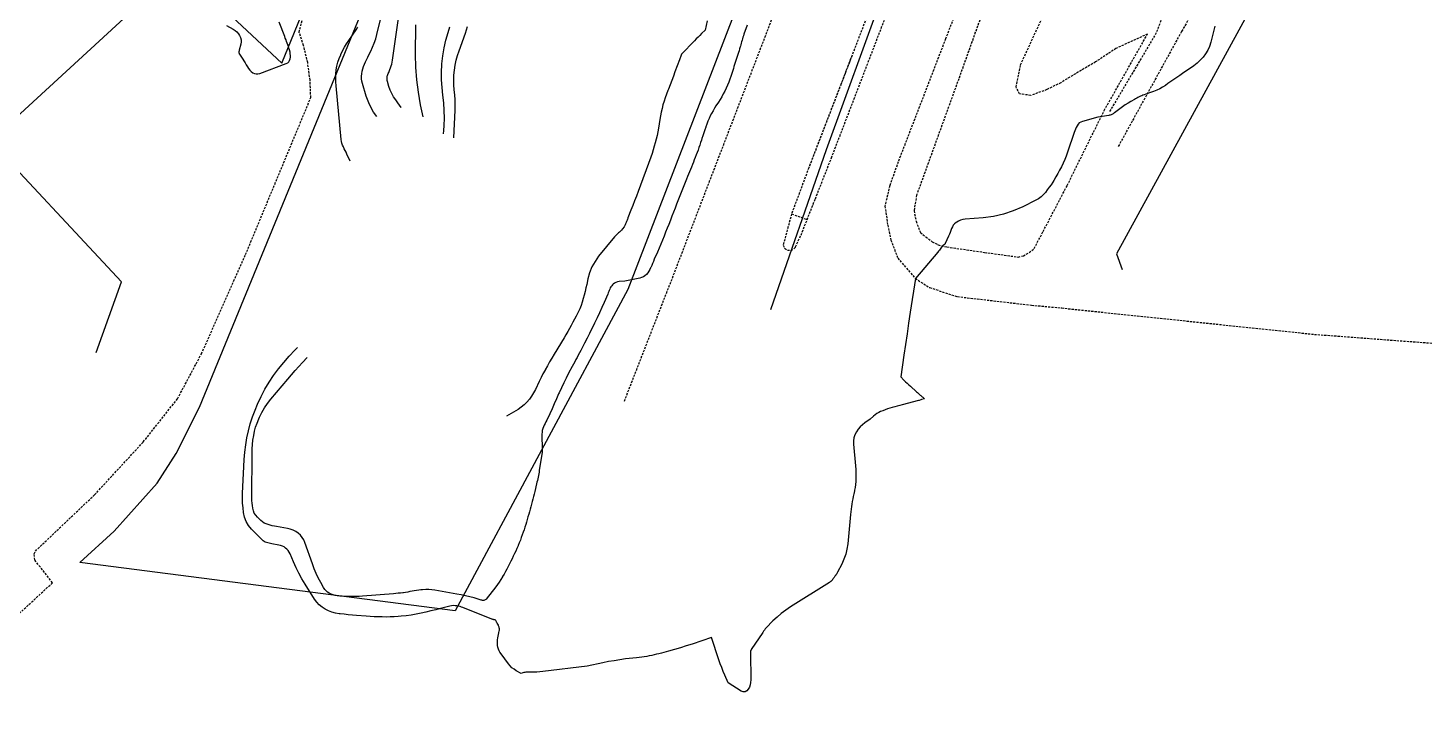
# Model space of a CAD drawing. Header units: inches. Extents: x 179221 to 180407, y 654181 to 655021.
# Drawn here: x 179777.2 to 179935.7, y 654196.3 to 654273.9 of the extents above; entities that cross this region are included whole.
import ezdxf

# ---------------------------------------------------------------- set-up
doc = ezdxf.new("R2010")
doc.units = ezdxf.units.IN
doc.header["$MEASUREMENT"] = 0
doc.linetypes.add('DASHED2', pattern=[0.375, 0.25, -0.125])
doc.linetypes.add('HIDDEN', pattern=[0.375, 0.25, -0.125])
for name, color, linetype in [('1506', 42, 'Continuous'), ('1507', 32, 'Continuous'), ('2404', 6, 'HIDDEN'), ('2408', 7, 'HIDDEN'), ('2602', 161, 'Continuous'), ('2803', 3, 'DASHED2'), ('H0010A', 41, 'Continuous')]:
    doc.layers.add(name, color=color, linetype=linetype)
doc.layers.add('2420', color=24, linetype='Continuous', lineweight=30)

msp = doc.modelspace()

# ---------------------------------------------------------------- linework, layer by layer
at = {"layer": '1506', "lineweight": -3}
for points, elevation in [([(179816.82, 654263.86), (179816.44, 654264.35), (179815.97, 654265.22), (179815.6, 654266.16), (179815.18, 654267.59), (179815.12, 654267.87), (179815.08, 654268.14), (179815.07, 654268.43), (179815.09, 654268.71), (179815.14, 654268.99), (179815.21, 654269.27), (179815.3, 654269.53), (179815.41, 654269.8), (179815.54, 654270.07), (179815.66, 654270.34), (179815.79, 654270.6), (179815.92, 654270.86), (179816.12, 654271.26), (179816.33, 654271.72), (179816.52, 654272.19), (179816.68, 654272.68), (179816.82, 654273.17), (179817.3, 654275.17)], 59.5), ([(179799.76, 654274.18), (179800.5, 654273.75), (179800.72, 654273.61), (179800.92, 654273.44), (179801.09, 654273.24), (179801.24, 654273.03), (179801.34, 654272.8), (179801.4, 654272.56), (179801.41, 654272.31), (179801.37, 654272.06), (179801.2, 654271.39), (179801.18, 654271.33), (179801.17, 654271.27), (179801.16, 654271.21), (179801.16, 654271.15), (179801.16, 654271.09), (179801.17, 654271.03), (179801.19, 654270.97), (179801.22, 654270.92), (179801.45, 654270.57), (179801.59, 654270.36), (179801.72, 654270.15), (179801.85, 654269.94), (179801.98, 654269.72), (179802.13, 654269.47), (179802.25, 654269.28), (179802.39, 654269.11), (179802.55, 654268.96), (179802.73, 654268.82), (179802.92, 654268.73), (179803.12, 654268.68), (179803.32, 654268.69), (179803.53, 654268.73), (179806.53, 654269.87), (179806.69, 654269.96), (179806.82, 654270.07), (179806.91, 654270.22), (179806.98, 654270.4), (179807.01, 654270.59), (179807.01, 654270.78), (179806.99, 654270.98), (179806.96, 654271.17), (179806.89, 654271.41), (179806.83, 654271.61), (179806.77, 654271.8), (179806.71, 654271.99), (179806.64, 654272.18), (179806.57, 654272.37), (179806.5, 654272.56), (179806.42, 654272.75), (179806.35, 654272.94), (179805.73, 654274.56)], 58.5), ([(179911.95, 654274.11), (179911.48, 654272.27), (179911.33, 654271.81), (179911.14, 654271.38), (179910.89, 654270.98), (179910.61, 654270.6), (179910.28, 654270.25), (179909.93, 654269.92), (179909.56, 654269.61), (179909.17, 654269.33), (179908.41, 654268.83), (179907.96, 654268.52), (179907.51, 654268.21), (179907.05, 654267.9), (179906.6, 654267.58), (179906.32, 654267.38), (179906.01, 654267.18), (179905.68, 654266.99), (179905.34, 654266.84), (179904.99, 654266.7), (179904.28, 654266.45), (179903.92, 654266.32), (179903.77, 654266.27), (179903.63, 654266.21), (179903.49, 654266.15), (179903.35, 654266.09), (179903.21, 654266.02), (179903.07, 654265.95), (179902.94, 654265.87), (179902.8, 654265.8), (179902.41, 654265.57), (179902.08, 654265.37), (179901.76, 654265.16), (179901.45, 654264.95), (179901.14, 654264.72), (179900.54, 654264.27), (179900.47, 654264.22), (179900.39, 654264.17), (179900.31, 654264.13), (179900.24, 654264.09), (179900.15, 654264.05), (179900.07, 654264.02), (179899.99, 654264), (179899.9, 654263.98), (179898.67, 654263.77), (179896.91, 654263.3), (179896.72, 654263.22), (179896.55, 654263.12), (179896.41, 654262.98), (179896.29, 654262.81), (179896.2, 654262.62), (179896.11, 654262.43), (179896.03, 654262.23), (179895.96, 654262.03), (179895.22, 654259.79), (179895.07, 654259.37), (179894.91, 654258.96), (179894.73, 654258.55), (179894.53, 654258.16), (179894.31, 654257.77), (179894.1, 654257.38), (179893.87, 654257), (179893.65, 654256.61), (179893.53, 654256.42), (179893.34, 654256.12), (179893.14, 654255.82), (179892.92, 654255.52), (179892.7, 654255.24), (179892.46, 654254.97), (179892.21, 654254.73), (179891.92, 654254.53), (179891.61, 654254.35), (179890.13, 654253.61), (179889.05, 654253.15), (179887.94, 654252.77), (179886.8, 654252.52), (179885.64, 654252.36), (179883.58, 654252.19), (179883.32, 654252.15), (179883.08, 654252.08), (179882.85, 654251.98), (179882.63, 654251.85), (179882.57, 654251.82), (179882.4, 654251.68), (179882.25, 654251.52), (179882.14, 654251.34), (179882.05, 654251.14), (179881.97, 654250.92), (179881.89, 654250.71), (179881.8, 654250.5), (179881.71, 654250.29), (179881.33, 654249.46), (179881.32, 654249.44), (179881.31, 654249.42), (179881.23, 654249.35), (179881.08, 654249.21), (179881.03, 654249.17), (179880.85, 654248.93), (179880.76, 654248.82), (179880.67, 654248.7), (179880.57, 654248.58), (179880.48, 654248.47), (179877.94, 654245.48), (179877.36, 654241.64), (179877.18, 654240.42), (179877, 654239.2), (179876.82, 654237.98), (179876.64, 654236.76), (179876.29, 654234.31), (179876.65, 654233.95), (179876.83, 654233.77), (179877.02, 654233.6), (179877.2, 654233.42), (179877.39, 654233.25), (179878.07, 654232.63), (179878.17, 654232.53), (179878.28, 654232.44), (179878.39, 654232.34), (179878.49, 654232.25), (179878.57, 654232.19), (179878.64, 654232.13), (179878.71, 654232.06), (179878.78, 654232), (179878.85, 654231.94), (179878.99, 654231.82), (179878.65, 654231.73), (179878.55, 654231.7), (179878.38, 654231.65), (179878.35, 654231.65), (179878.33, 654231.64), (179878.3, 654231.63), (179878.28, 654231.63), (179876.44, 654231.14), (179876.16, 654231.06), (179875.88, 654230.99), (179875.6, 654230.92), (179875.32, 654230.85), (179875.04, 654230.77), (179874.77, 654230.68), (179874.5, 654230.58), (179874.23, 654230.48), (179874, 654230.38), (179873.78, 654230.27), (179873.56, 654230.15), (179873.37, 654230.01), (179873.18, 654229.85), (179872.81, 654229.52), (179872.21, 654229.11), (179871.93, 654228.89), (179871.68, 654228.65), (179871.45, 654228.38), (179871.25, 654228.08), (179871.08, 654227.74), (179870.97, 654227.41), (179870.93, 654227.06), (179870.92, 654226.7), (179871.14, 654224.23), (179871.17, 654223.82), (179871.19, 654223.41), (179871.19, 654223), (179871.18, 654222.59), (179871.18, 654222.44), (179871.15, 654222.11), (179871.11, 654221.78), (179871.05, 654221.45), (179870.98, 654221.12), (179870.96, 654221.05), (179870.89, 654220.76), (179870.83, 654220.47), (179870.77, 654220.18), (179870.73, 654219.89), (179870.69, 654219.6), (179870.66, 654219.31), (179870.62, 654219.01), (179870.59, 654218.72), (179870.27, 654215.37), (179870.18, 654214.77), (179870.04, 654214.19), (179869.83, 654213.62), (179869.59, 654213.07), (179869.1, 654212.15), (179869.06, 654212.07), (179869.01, 654211.99), (179868.96, 654211.91), (179868.91, 654211.84), (179868.9, 654211.81), (179868.85, 654211.75), (179868.8, 654211.69), (179868.76, 654211.62), (179868.71, 654211.56), (179868.66, 654211.49), (179868.62, 654211.44), (179868.57, 654211.38), (179868.53, 654211.32), (179868.52, 654211.3), (179868.48, 654211.25), (179868.45, 654211.21), (179868.41, 654211.16), (179868.36, 654211.12), (179868.32, 654211.09), (179868.28, 654211.05), (179868.23, 654211.02), (179868.18, 654210.99), (179863.75, 654208.21), (179863.23, 654207.85), (179862.72, 654207.48), (179862.24, 654207.07), (179861.78, 654206.63), (179861.01, 654205.85), (179860.95, 654205.79), (179860.9, 654205.72), (179860.84, 654205.66), (179860.8, 654205.59), (179860.75, 654205.52), (179860.7, 654205.45), (179860.66, 654205.38), (179860.61, 654205.32), (179859.31, 654203.38), (179859.29, 654203.33), (179859.26, 654203.28), (179859.24, 654203.23), (179859.23, 654203.18), (179859.22, 654203.12), (179859.21, 654203.07), (179859.21, 654203.01), (179859.21, 654202.96), (179859.26, 654199.95), (179859.24, 654199.66), (179859.19, 654199.39), (179859.1, 654199.12), (179858.97, 654198.87), (179858.8, 654198.7), (179858.61, 654198.6), (179858.4, 654198.6), (179858.17, 654198.67), (179856.69, 654199.59), (179856.32, 654200.46), (179856.14, 654200.9), (179855.97, 654201.34), (179855.8, 654201.78), (179855.64, 654202.23), (179854.79, 654204.74), (179852.6, 654204.01), (179851.94, 654203.79), (179851.27, 654203.58), (179850.59, 654203.39), (179849.92, 654203.2), (179849.11, 654202.98), (179848.83, 654202.91), (179848.56, 654202.84), (179848.28, 654202.77), (179848.01, 654202.71), (179847.73, 654202.65), (179847.45, 654202.6), (179847.17, 654202.56), (179846.89, 654202.52), (179846.3, 654202.46), (179845.02, 654202.31), (179844.38, 654202.22), (179843.74, 654202.12), (179843.11, 654202.01), (179842.48, 654201.88), (179840.7, 654201.5), (179835.64, 654200.89), (179835.31, 654200.85), (179834.97, 654200.83), (179834.63, 654200.81), (179834.29, 654200.81), (179833.85, 654200.81), (179833.73, 654200.8), (179833.62, 654200.79), (179833.51, 654200.77), (179833.4, 654200.74), (179833.18, 654200.67), (179832.64, 654200.97), (179832.39, 654201.14), (179832.15, 654201.32), (179831.93, 654201.54), (179831.74, 654201.77), (179830.91, 654202.89), (179830.79, 654203.07), (179830.7, 654203.25), (179830.62, 654203.44), (179830.55, 654203.64), (179830.52, 654203.85), (179830.49, 654204.05), (179830.5, 654204.26), (179830.51, 654204.47), (179830.52, 654204.5), (179830.55, 654204.7), (179830.58, 654204.89), (179830.62, 654205.09), (179830.66, 654205.28), (179830.71, 654205.51), (179830.72, 654205.59), (179830.72, 654205.67), (179830.72, 654205.75), (179830.71, 654205.83), (179830.69, 654205.91), (179830.67, 654205.98), (179830.64, 654206.06), (179830.61, 654206.13), (179830.46, 654206.39), (179830.44, 654206.44), (179830.41, 654206.49), (179830.38, 654206.54), (179830.36, 654206.59), (179830.31, 654206.68), (179830.24, 654206.74), (179830.11, 654206.76), (179830.05, 654206.78), (179829.98, 654206.79), (179829.92, 654206.81), (179829.86, 654206.83), (179826.59, 654208.15), (179826.44, 654208.2), (179826.28, 654208.25), (179826.12, 654208.29), (179825.96, 654208.32), (179825.88, 654208.33), (179825.69, 654208.35), (179825.49, 654208.36), (179825.29, 654208.34), (179825.09, 654208.3), (179824.05, 654208.03), (179823.49, 654207.9), (179822.94, 654207.76), (179822.39, 654207.63), (179821.83, 654207.5), (179821.28, 654207.38), (179820.72, 654207.28), (179820.15, 654207.21), (179819.59, 654207.15), (179819.24, 654207.12), (179818.78, 654207.1), (179818.33, 654207.08), (179817.87, 654207.07), (179817.42, 654207.08), (179816.96, 654207.09), (179816.51, 654207.11), (179816.05, 654207.14), (179815.6, 654207.17), (179814.51, 654207.25), (179814.04, 654207.29), (179813.57, 654207.33), (179813.1, 654207.38), (179812.63, 654207.43), (179812.54, 654207.44), (179812.12, 654207.51), (179811.72, 654207.62), (179811.32, 654207.77), (179810.94, 654207.95), (179810.59, 654208.19), (179810.27, 654208.45), (179809.99, 654208.76), (179809.73, 654209.1), (179808.66, 654210.8), (179808.29, 654211.41), (179807.95, 654212.03), (179807.64, 654212.67), (179807.35, 654213.32), (179806.97, 654214.23), (179806.87, 654214.42), (179806.75, 654214.6), (179806.61, 654214.76), (179806.46, 654214.9), (179806.28, 654215.02), (179806.09, 654215.12), (179805.89, 654215.19), (179805.69, 654215.24), (179804.9, 654215.37), (179804.75, 654215.4), (179804.6, 654215.44), (179804.45, 654215.48), (179804.3, 654215.52), (179804.15, 654215.58), (179804.02, 654215.65), (179803.9, 654215.73), (179803.78, 654215.84), (179802.6, 654217.05), (179802.26, 654217.47), (179801.99, 654217.91), (179801.8, 654218.4), (179801.68, 654218.92), (179801.62, 654219.46), (179801.58, 654220), (179801.56, 654220.55), (179801.57, 654221.09), (179801.7, 654224.13), (179801.76, 654224.95), (179801.83, 654225.77), (179801.94, 654226.59), (179802.07, 654227.4), (179802.25, 654228.21), (179802.45, 654229), (179802.71, 654229.78), (179803, 654230.55), (179803.28, 654231.23), (179803.67, 654232.08), (179804.09, 654232.91), (179804.58, 654233.7), (179805.1, 654234.48), (179805.66, 654235.23), (179806.25, 654235.95), (179806.86, 654236.65), (179807.51, 654237.33), (179807.82, 654237.66)], 61), ([(179858.86, 654274.22), (179858.48, 654273.18), (179858.42, 654273.01), (179858.37, 654272.85), (179858.32, 654272.68), (179858.27, 654272.51), (179858.22, 654272.34), (179858.17, 654272.17), (179858.13, 654272), (179858.08, 654271.83), (179858.05, 654271.74), (179857.99, 654271.53), (179857.93, 654271.31), (179857.86, 654271.1), (179857.8, 654270.89), (179857.57, 654270.19), (179857.5, 654269.97), (179857.42, 654269.74), (179857.35, 654269.51), (179857.28, 654269.28), (179857.21, 654269.06), (179857.13, 654268.83), (179857.06, 654268.6), (179856.98, 654268.38), (179856.88, 654268.08), (179856.75, 654267.74), (179856.61, 654267.4), (179856.47, 654267.07), (179856.31, 654266.74), (179856.14, 654266.42), (179855.96, 654266.1), (179855.77, 654265.79), (179855.58, 654265.48), (179855.31, 654265.07), (179855.13, 654264.79), (179854.97, 654264.5), (179854.81, 654264.21), (179854.66, 654263.92), (179854.52, 654263.62), (179854.39, 654263.31), (179854.27, 654263), (179854.16, 654262.69), (179854.15, 654262.66), (179854.04, 654262.33), (179853.93, 654262), (179853.82, 654261.67), (179853.71, 654261.34), (179853.65, 654261.17), (179853.56, 654260.89), (179853.47, 654260.61), (179853.37, 654260.33), (179853.27, 654260.05), (179853.17, 654259.77), (179853.07, 654259.5), (179852.96, 654259.22), (179852.85, 654258.95), (179852.85, 654258.93), (179852.74, 654258.66), (179852.63, 654258.39), (179852.52, 654258.11), (179852.42, 654257.84), (179852.31, 654257.57), (179852.2, 654257.3), (179852.09, 654257.03), (179851.98, 654256.76), (179850.84, 654253.89), (179850.66, 654253.44), (179850.49, 654252.99), (179850.31, 654252.53), (179850.13, 654252.08), (179849.95, 654251.62), (179849.78, 654251.17), (179849.59, 654250.72), (179849.41, 654250.27), (179849.23, 654249.82), (179849.04, 654249.37), (179848.85, 654248.93), (179848.66, 654248.48), (179848.3, 654247.65), (179848.2, 654247.42), (179848.1, 654247.19), (179848.01, 654246.96), (179847.91, 654246.73), (179847.89, 654246.69), (179847.8, 654246.48), (179847.69, 654246.29), (179847.56, 654246.1), (179847.42, 654245.93), (179847.25, 654245.78), (179847.07, 654245.66), (179846.87, 654245.57), (179846.66, 654245.51), (179844.97, 654245.18), (179844.31, 654245.12), (179844.13, 654245.09), (179843.95, 654245.03), (179843.79, 654244.94), (179843.64, 654244.82), (179843.57, 654244.76), (179843.47, 654244.65), (179843.38, 654244.53), (179843.31, 654244.4), (179843.25, 654244.27), (179843.19, 654244.13), (179843.13, 654243.99), (179843.08, 654243.85), (179843.02, 654243.71), (179842.62, 654242.77), (179842.36, 654242.18), (179842.09, 654241.59), (179841.81, 654241), (179841.53, 654240.41), (179841.5, 654240.36), (179841.23, 654239.8), (179840.95, 654239.25), (179840.67, 654238.69), (179840.38, 654238.14), (179840.08, 654237.55), (179839.95, 654237.29), (179839.81, 654237.03), (179839.68, 654236.78), (179839.54, 654236.53), (179839.4, 654236.27), (179839.27, 654236.02), (179839.13, 654235.76), (179839, 654235.51), (179838.57, 654234.72), (179838.3, 654234.18), (179838.02, 654233.63), (179837.76, 654233.08), (179837.51, 654232.52), (179837.45, 654232.38), (179837.2, 654231.82), (179836.95, 654231.26), (179836.7, 654230.7), (179836.44, 654230.14), (179836.09, 654229.42), (179836, 654229.22), (179835.91, 654229.03), (179835.82, 654228.83), (179835.73, 654228.64), (179835.65, 654228.44), (179835.59, 654228.24), (179835.56, 654228.03), (179835.55, 654227.82), (179835.59, 654226.05), (179835.59, 654225.85), (179835.58, 654225.78), (179835.25, 654223.7), (179835.22, 654223.51), (179835.19, 654223.32), (179835.15, 654223.13), (179835.11, 654222.94), (179835.07, 654222.75), (179835.03, 654222.56), (179834.99, 654222.37), (179834.94, 654222.18), (179834.74, 654221.31), (179834.67, 654221.02), (179834.59, 654220.74), (179834.52, 654220.45), (179834.45, 654220.16), (179834.37, 654219.87), (179834.3, 654219.59), (179834.22, 654219.3), (179834.14, 654219.02), (179834.06, 654218.73), (179833.97, 654218.44), (179833.89, 654218.14), (179833.8, 654217.85), (179833.71, 654217.56), (179833.61, 654217.27), (179833.52, 654216.97), (179833.42, 654216.68), (179833.32, 654216.39), (179833.32, 654216.38), (179833.21, 654216.08), (179833.1, 654215.78), (179832.98, 654215.49), (179832.86, 654215.2), (179832.85, 654215.16), (179832.72, 654214.86), (179832.58, 654214.56), (179832.44, 654214.27), (179832.3, 654213.98), (179832.16, 654213.69), (179832.01, 654213.4), (179831.87, 654213.11), (179831.72, 654212.82), (179831.57, 654212.51), (179831.41, 654212.22), (179831.25, 654211.93), (179831.09, 654211.65), (179831.07, 654211.62), (179830.89, 654211.33), (179830.7, 654211.04), (179830.5, 654210.76), (179830.3, 654210.48), (179829.24, 654209.11), (179829.19, 654209.06), (179829.12, 654209.01), (179829.05, 654208.98), (179828.97, 654208.96), (179828.89, 654208.96), (179828.81, 654208.96), (179828.73, 654208.97), (179828.65, 654208.99), (179827.85, 654209.23), (179827.36, 654209.36), (179826.88, 654209.49), (179826.39, 654209.59), (179825.89, 654209.68), (179823.4, 654210.1), (179823.06, 654210.15), (179822.71, 654210.18), (179822.36, 654210.18), (179822.01, 654210.17), (179821.81, 654210.15), (179821.56, 654210.13), (179821.31, 654210.09), (179821.06, 654210.05), (179820.82, 654210), (179820.57, 654209.95), (179820.32, 654209.9), (179820.07, 654209.86), (179819.82, 654209.83), (179819.78, 654209.82), (179819.51, 654209.79), (179819.24, 654209.76), (179818.97, 654209.74), (179818.7, 654209.71), (179815.18, 654209.44), (179814.8, 654209.41), (179814.41, 654209.4), (179814.02, 654209.39), (179813.64, 654209.4), (179813.39, 654209.4), (179813.13, 654209.41), (179812.87, 654209.42), (179812.61, 654209.44), (179812.35, 654209.47), (179812.3, 654209.47), (179812.07, 654209.51), (179811.84, 654209.57), (179811.63, 654209.66), (179811.41, 654209.76), (179811.22, 654209.89), (179811.05, 654210.04), (179810.9, 654210.21), (179810.77, 654210.41), (179810.44, 654211), (179810.17, 654211.5), (179809.92, 654212.02), (179809.7, 654212.55), (179809.49, 654213.09), (179808.65, 654215.52), (179808.51, 654215.82), (179808.35, 654216.11), (179808.13, 654216.36), (179807.88, 654216.59), (179807.6, 654216.77), (179807.31, 654216.93), (179806.99, 654217.04), (179806.66, 654217.12), (179805.42, 654217.33), (179805.18, 654217.38), (179804.94, 654217.43), (179804.7, 654217.48), (179804.47, 654217.55), (179804.24, 654217.63), (179804.03, 654217.73), (179803.83, 654217.86), (179803.65, 654218.02), (179803.25, 654218.4), (179803.06, 654218.62), (179802.9, 654218.86), (179802.8, 654219.13), (179802.72, 654219.41), (179802.68, 654219.71), (179802.65, 654220), (179802.63, 654220.3), (179802.62, 654220.6), (179802.65, 654225.66), (179802.67, 654226.16), (179802.7, 654226.66), (179802.75, 654227.15), (179802.83, 654227.65), (179802.93, 654228.14), (179803.05, 654228.62), (179803.22, 654229.08), (179803.41, 654229.55), (179803.5, 654229.75), (179803.77, 654230.29), (179804.07, 654230.81), (179804.41, 654231.31), (179804.79, 654231.79), (179806.7, 654234.06), (179807.53, 654235.02), (179808.38, 654235.95), (179808.92, 654236.5)], 61.5), ([(179813.79, 654258.8), (179813.42, 654259.59), (179813.32, 654259.79), (179813.22, 654260), (179813.12, 654260.2), (179813.01, 654260.4), (179812.92, 654260.6), (179812.84, 654260.81), (179812.79, 654261.03), (179812.76, 654261.25), (179812.18, 654267.32), (179812.15, 654267.77), (179812.14, 654268.22), (179812.16, 654268.67), (179812.21, 654269.13), (179812.28, 654269.57), (179812.39, 654270.01), (179812.53, 654270.44), (179812.71, 654270.85), (179812.71, 654270.87), (179812.92, 654271.29), (179813.14, 654271.7), (179813.38, 654272.09), (179813.63, 654272.48), (179814.45, 654273.67), (179814.64, 654273.97)], 59), ([(179822.07, 654263.8), (179821.78, 654265.18), (179821.54, 654266.6), (179821.35, 654268.01), (179821.25, 654269.44), (179821.21, 654270.88), (179821.22, 654274.27)], 60.5), ([(179824.39, 654261.88), (179824.43, 654262.28), (179824.46, 654262.82), (179824.48, 654263.68), (179824.47, 654264.55), (179824.4, 654265.41), (179824.3, 654266.28), (179824.21, 654267.14), (179824.15, 654268), (179824.15, 654268.87), (179824.2, 654269.74), (179824.2, 654269.83), (179824.31, 654270.73), (179824.45, 654271.63), (179824.65, 654272.51), (179824.89, 654273.38), (179825.09, 654274.02)], 61.5), ([(179825.56, 654261.44), (179825.69, 654264.59), (179825.7, 654265.16), (179825.69, 654265.73), (179825.65, 654266.3), (179825.6, 654266.87), (179825.56, 654267.44), (179825.54, 654268), (179825.56, 654268.56), (179825.61, 654269.12), (179825.7, 654269.68), (179825.82, 654270.23), (179825.97, 654270.77), (179826.15, 654271.31), (179826.89, 654273.31), (179827.11, 654274.06)], 62), ([(179854.32, 654274.7), (179854.08, 654273.65), (179853.67, 654273.26), (179853.47, 654273.06), (179853.27, 654272.86), (179853.07, 654272.66), (179852.88, 654272.45), (179851.4, 654270.91), (179851.32, 654270.7), (179851.28, 654270.59), (179851.25, 654270.49), (179851.21, 654270.38), (179851.17, 654270.28), (179850.65, 654268.92), (179850.47, 654268.43), (179850.28, 654267.94), (179850.09, 654267.45), (179849.9, 654266.97), (179849.83, 654266.79), (179849.68, 654266.39), (179849.54, 654265.98), (179849.41, 654265.58), (179849.29, 654265.17), (179849.19, 654264.76), (179849.09, 654264.34), (179849, 654263.93), (179848.93, 654263.51), (179848.77, 654262.54), (179848.7, 654262.12), (179848.62, 654261.71), (179848.52, 654261.29), (179848.42, 654260.88), (179848.31, 654260.47), (179848.19, 654260.06), (179848.06, 654259.65), (179847.91, 654259.25), (179846.46, 654255.34), (179846.27, 654254.81), (179846.07, 654254.29), (179845.87, 654253.76), (179845.66, 654253.24), (179845.32, 654252.37), (179845.29, 654252.28), (179845.26, 654252.19), (179845.22, 654252.1), (179845.19, 654252.01), (179845.15, 654251.93), (179845.12, 654251.84), (179845.08, 654251.75), (179845.05, 654251.67), (179845.01, 654251.58), (179844.97, 654251.5), (179844.92, 654251.42), (179844.87, 654251.34), (179844.69, 654251.1), (179844.59, 654250.97), (179844.48, 654250.86), (179844.37, 654250.75), (179844.24, 654250.65), (179844.12, 654250.55), (179844, 654250.44), (179843.89, 654250.33), (179843.78, 654250.21), (179841.99, 654248.01), (179841.58, 654247.42), (179841.22, 654246.8), (179840.96, 654246.13), (179840.77, 654245.43), (179840.64, 654244.8), (179840.55, 654244.4), (179840.46, 654244), (179840.36, 654243.6), (179840.25, 654243.2), (179840.13, 654242.8), (179839.99, 654242.42), (179839.84, 654242.04), (179839.66, 654241.66), (179839.63, 654241.58), (179839.44, 654241.22), (179839.26, 654240.87), (179839.07, 654240.51), (179838.88, 654240.15), (179838.68, 654239.8), (179838.49, 654239.45), (179838.28, 654239.1), (179838.08, 654238.76), (179836.94, 654236.88), (179836.68, 654236.44), (179836.42, 654236.01), (179836.17, 654235.57), (179835.92, 654235.13), (179835.9, 654235.09), (179835.67, 654234.67), (179835.45, 654234.24), (179835.24, 654233.8), (179835.04, 654233.36), (179835, 654233.28), (179834.82, 654232.89), (179834.61, 654232.5), (179834.38, 654232.13), (179834.13, 654231.77), (179833.84, 654231.44), (179833.54, 654231.13), (179833.2, 654230.86), (179832.84, 654230.62), (179831.53, 654229.85)], 62)]:
    msp.add_lwpolyline(points, dxfattribs=dict(at, elevation=elevation))
at = {"layer": '1507', "lineweight": -3, "elevation": 60}
msp.add_lwpolyline([(179819.59, 654264.87), (179819.59, 654264.88), (179819.21, 654265.41), (179818.95, 654265.75), (179818.71, 654266.1), (179818.5, 654266.46), (179818.33, 654266.85), (179818.19, 654267.24), (179818.02, 654267.83), (179817.99, 654267.94), (179817.97, 654268.06), (179817.97, 654268.18), (179817.98, 654268.29), (179818, 654268.41), (179818.03, 654268.52), (179818.06, 654268.63), (179818.11, 654268.74), (179818.16, 654268.85), (179818.21, 654268.97), (179818.25, 654269.08), (179818.3, 654269.19), (179818.37, 654269.38), (179818.44, 654269.59), (179818.5, 654269.8), (179818.55, 654270.02), (179818.59, 654270.24), (179819.4, 654275.81)], dxfattribs=at)
at = {"layer": '2404'}
for points in [[(179844.91, 654231.56, 61.25), (179850.36, 654245.53, 61.22), (179865.55, 654285.01, 61.24), (179897.08, 654367.66, 60.66), (179901.55, 654379.14, 60.55), (179910.56, 654402.25, 60.33), (179916.68, 654418.9, 60.19), (179922.17, 654435.79, 60.16), (179924.16, 654442.69, 60.14), (179924.34, 654443.64, 60.09), (179924.41, 654444.73, 60.05), (179924.39, 654446.35, 59.97), (179924.25, 654447.89, 59.87), (179923.97, 654448.75, 59.79), (179923.57, 654449.61, 59.73), (179922.76, 654450.82, 59.69), (179922.07, 654451.65, 59.66), (179921.45, 654452.43, 59.65), (179920.62, 654453.02, 59.64), (179919.92, 654453.52, 59.58), (179918.57, 654454.07, 59.51), (179916.6, 654454.69, 59.41), (179906.57, 654457.61, 59.06), (179902.72, 654458.69, 58.91)], [(179938.81, 654401.13, 60.75), (179935.17, 654400.9, 60.63), (179932.56, 654400.01, 60.69), (179930.03, 654397.77, 60.57), (179928.58, 654396.04, 60.63), (179927.64, 654393.87, 60.82), (179913.46, 654356.5, 60.75), (179903.92, 654331.13, 61), (179895.77, 654309.93, 61), (179881.37, 654272.67, 61.44), (179875.99, 654258.71, 61.44), (179875.03, 654256.01, 61.25), (179874.49, 654253.69, 61.25), (179874.8, 654251.53, 61.32), (179875.17, 654249.84, 61.25), (179875.94, 654247.8, 61.07), (179877.94, 654245.48, 61), (179879.56, 654244.44, 60.91), (179882.72, 654243.42, 60.94), (179891.14, 654242.45, 60.19), (179894.55, 654242.13, 60.32), (179923.24, 654239.14, 59.19), (179949.03, 654237.21, 58.57)], [(179764.09, 654196.29, 57.8), (179779.99, 654210.95, 58.06), (179777.98, 654213.55, 58.09), (179777.9, 654214.25, 58.09), (179778.05, 654214.56, 58.08), (179784.77, 654220.94, 58.11), (179790.3, 654226.93, 58.09), (179794.19, 654231.84, 58.21), (179796.9, 654236.93, 58.36), (179801.91, 654248.19, 58.64), (179809.31, 654265.99, 58.67), (179809.23, 654267.99, 58.7), (179808.96, 654269.97, 58.72), (179808.49, 654271.91, 58.73), (179807.99, 654273.4, 58.73), (179808.53, 654275.56, 58.72), (179809.06, 654276.4, 58.72), (179809.55, 654276.62, 58.72), (179813.88, 654275.45, 58.66), (179820.05, 654291.96, 58.73), (179823.5, 654300.81, 58.46)], [(179876.41, 654285.52, 61.42), (179870.73, 654270.73, 61.54), (179865.84, 654258.03, 61.41), (179863.89, 654252.81, 61.37), (179862.94, 654249.27, 61.31), (179863.1, 654248.92, 61.31), (179863.42, 654248.7, 61.31), (179863.81, 654248.67, 61.31), (179864.16, 654248.83, 61.31), (179864.34, 654249.05, 61.31), (179864.96, 654250.4, 61.31), (179866.59, 654254.52, 61.38), (179868.41, 654259.15, 61.43), (179875.59, 654277.82, 61.36)]]:
    msp.add_polyline3d(points, dxfattribs=at)
at = {"layer": '2408'}
for points in [[(179906.16, 654329.87, 60.99), (179891.31, 654290.61, 61.25), (179888.35, 654282.83, 61.3), (179885, 654274.1, 61.3), (179882.87, 654268.14, 61.3), (179878.08, 654254.93, 61.3), (179877.79, 654253.17, 61.19), (179878.02, 654251.97, 61.07), (179878.51, 654250.7, 61.08)], [(179934.06, 654325.77, 61.33), (179907.07, 654278.54, 61.49), (179906.33, 654276.14, 61.5), (179905.29, 654273.34, 61.51), (179899.98, 654264.4, 61.07)], [(179937.42, 654324.02, 61.33), (179908.15, 654273.49, 61.64), (179900.96, 654260.43, 60.45)]]:
    msp.add_polyline3d(points, dxfattribs=at)
at = {"layer": '2420'}
for points in [[(179923.42, 654410.6), (179921.34, 654403.69), (179916.8, 654392.12), (179910.59, 654376.02), (179902.6, 654354.87), (179899.46, 654346.58), (179892.95, 654329.76), (179889.81, 654321.91), (179886.21, 654311.82), (179880.6, 654295.22), (179867.8, 654260.07), (179861.51, 654241.91)], [(179806.02, 654269.9), (179795.84, 654279.45), (179783.79, 654292.4), (179774.77, 654301.97), (179760.79, 654315.94), (179749.77, 654328.29), (179736.6, 654343.87)]]:
    msp.add_lwpolyline(points, dxfattribs=at)
at = {"layer": '2420', "flags": 128}
msp.add_lwpolyline([(179806.02, 654269.9), (179832.32, 654334.25)], dxfattribs=at)
at = {"layer": '2602'}
for points in [[(179784.97, 654237.08, 59.79), (179787.84, 654245.1, 59.76), (179755.34, 654279.91, 59.46), (179720.37, 654318.42, 57.26), (179717.03, 654315.12, 56.71)], [(179930.03, 654301.88, 61.64), (179921.07, 654285.38, 61.66), (179900.77, 654248.28, 61.73), (179901.4, 654246.51, 61.61)]]:
    msp.add_polyline3d(points, dxfattribs=at)
at = {"layer": '2803'}
for points in [[(179876.41, 654285.52, 0), (179869.51, 654267.55, 0), (179865.84, 654258.03, 0), (179863.89, 654252.81, 0)], [(179885, 654274.11, 0), (179882.87, 654268.14, 0), (179878.08, 654254.93, 0), (179877.79, 654253.17, 0), (179878.02, 654251.97, 0), (179878.51, 654250.7, 0), (179879.12, 654250.19, 0), (179879.85, 654249.65, 0), (179880.53, 654249.28, 0), (179881.53, 654249.05, 0), (179885.8, 654248.44, 0), (179889.61, 654247.91, 0), (179890.2, 654248.06, 0), (179890.86, 654248.41, 0), (179891.42, 654248.89, 0), (179892.44, 654250.8, 0), (179895.18, 654256.04, 0), (179899.38, 654264.54, 0), (179904.29, 654273.21, 0), (179900.71, 654271.57, 0), (179898.4, 654270.04, 0), (179896.12, 654268.71, 0), (179894.44, 654267.69, 0), (179892.87, 654266.9, 0), (179891.05, 654266.25, 0), (179889.76, 654266.41, 0), (179889.37, 654267.2, 0), (179889.88, 654269.7, 0), (179895.61, 654282.18, 0)], [(179863.89, 654252.81, 0), (179865.65, 654252.15, 0), (179866.59, 654254.52, 0), (179868.41, 654259.15, 0), (179875.59, 654277.82, 0)]]:
    msp.add_polyline3d(points, dxfattribs=at)
at = {"layer": 'H0010A', "linetype": 'Continuous', "flags": 128}
for points in [[(179825.72, 654207.77), (179783.09, 654213.25), (179787, 654216.81), (179791.87, 654222.25), (179794.05, 654225.63), (179796.67, 654230.88), (179850.75, 654362.56), (179876.08, 654351), (179884.92, 654346.94), (179845.29, 654244.24), (179825.72, 654207.77)], [(179773.55, 654296.62), (179790.94, 654277.63), (179772.56, 654260.75), (179755, 654279.69), (179773.55, 654296.62)]]:
    msp.add_lwpolyline(points, close=True, dxfattribs=at)

doc.saveas('drawing.dxf')
